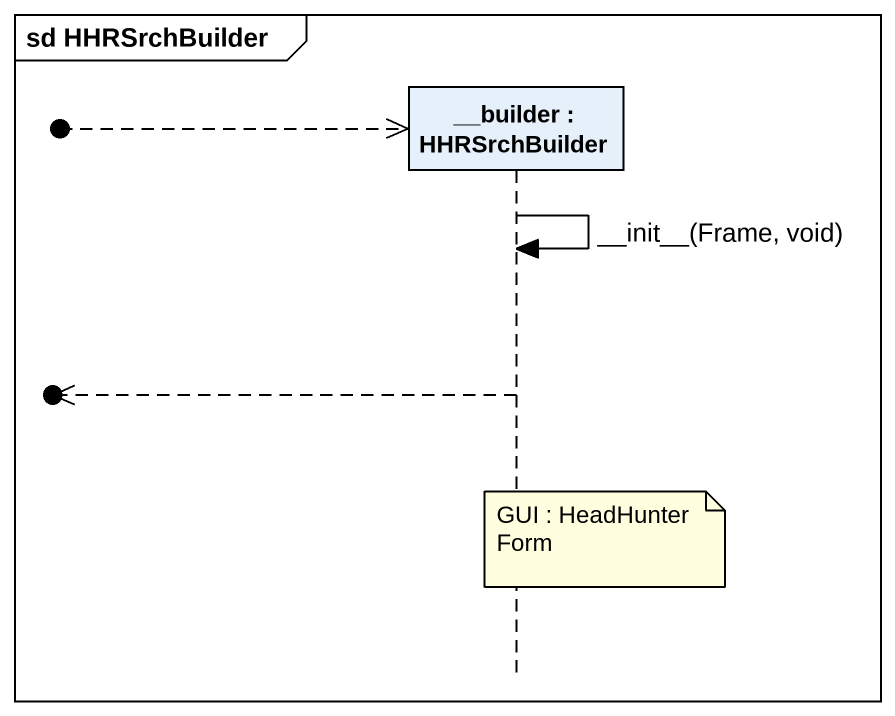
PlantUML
@startuml
mainframe sd HHRSrchBuilder
hide footbox
participant "__builder : HHRSrchBuilder" as builder

[o-->> builder
builder -> builder : ~__init~__(Frame, void)
[o<<-- builder
note over builder : GUI : HeadHunter Form
@enduml
